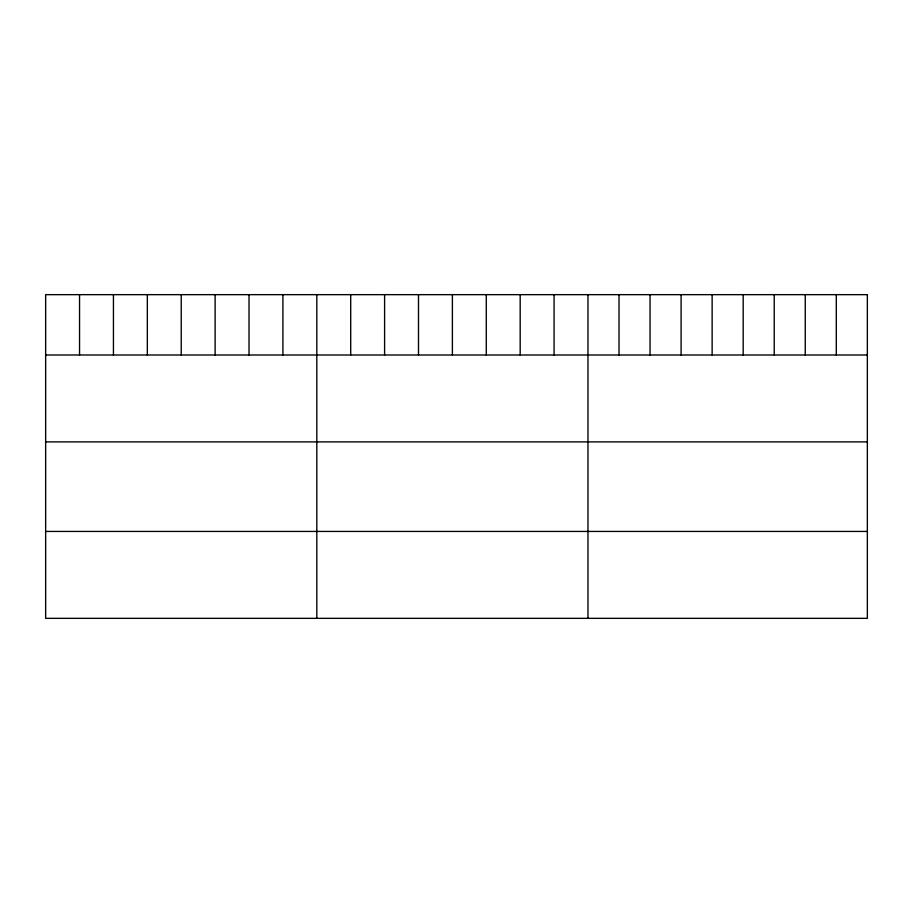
<?xml version="1.0" encoding="UTF-8"?>
<svg xmlns="http://www.w3.org/2000/svg" width="913" height="913" viewBox="0 0 913 913"><rect width="100%" height="100%" fill="white"/><g stroke="black" fill="none" stroke-linecap="round" stroke-linejoin="round"><path stroke-width="1.37" d="M45.65 354.997L867.35 354.997M45.65 441.892L867.35 441.892M45.65 531.434L867.35 531.434M836.308 294.659L836.308 354.997M805.266 294.659L805.266 354.997M774.224 294.659L774.224 354.997M743.182 294.659L743.182 354.997M712.14 294.659L712.14 354.997M681.098 294.659L681.098 354.997M650.056 294.659L650.056 354.997M619.014 294.659L619.014 354.997M587.972 294.659L587.972 618.341M554.077 294.659L554.077 354.997M520.182 294.659L520.182 354.997M486.287 294.659L486.287 354.997M452.392 294.659L452.392 354.997M418.496 294.659L418.496 354.997M384.601 294.659L384.601 354.997M350.706 294.659L350.706 354.997M316.811 294.659L316.811 618.341M282.916 294.659L282.916 354.997M249.021 294.659L249.021 354.997M215.126 294.659L215.126 354.997M181.231 294.659L181.231 354.997M147.335 294.659L147.335 354.997M113.44 294.659L113.44 354.997M79.545 294.659L79.545 354.997M867.35 294.659L45.65 294.659L45.65 618.341L867.35 618.341L867.35 294.659"/></g></svg>
